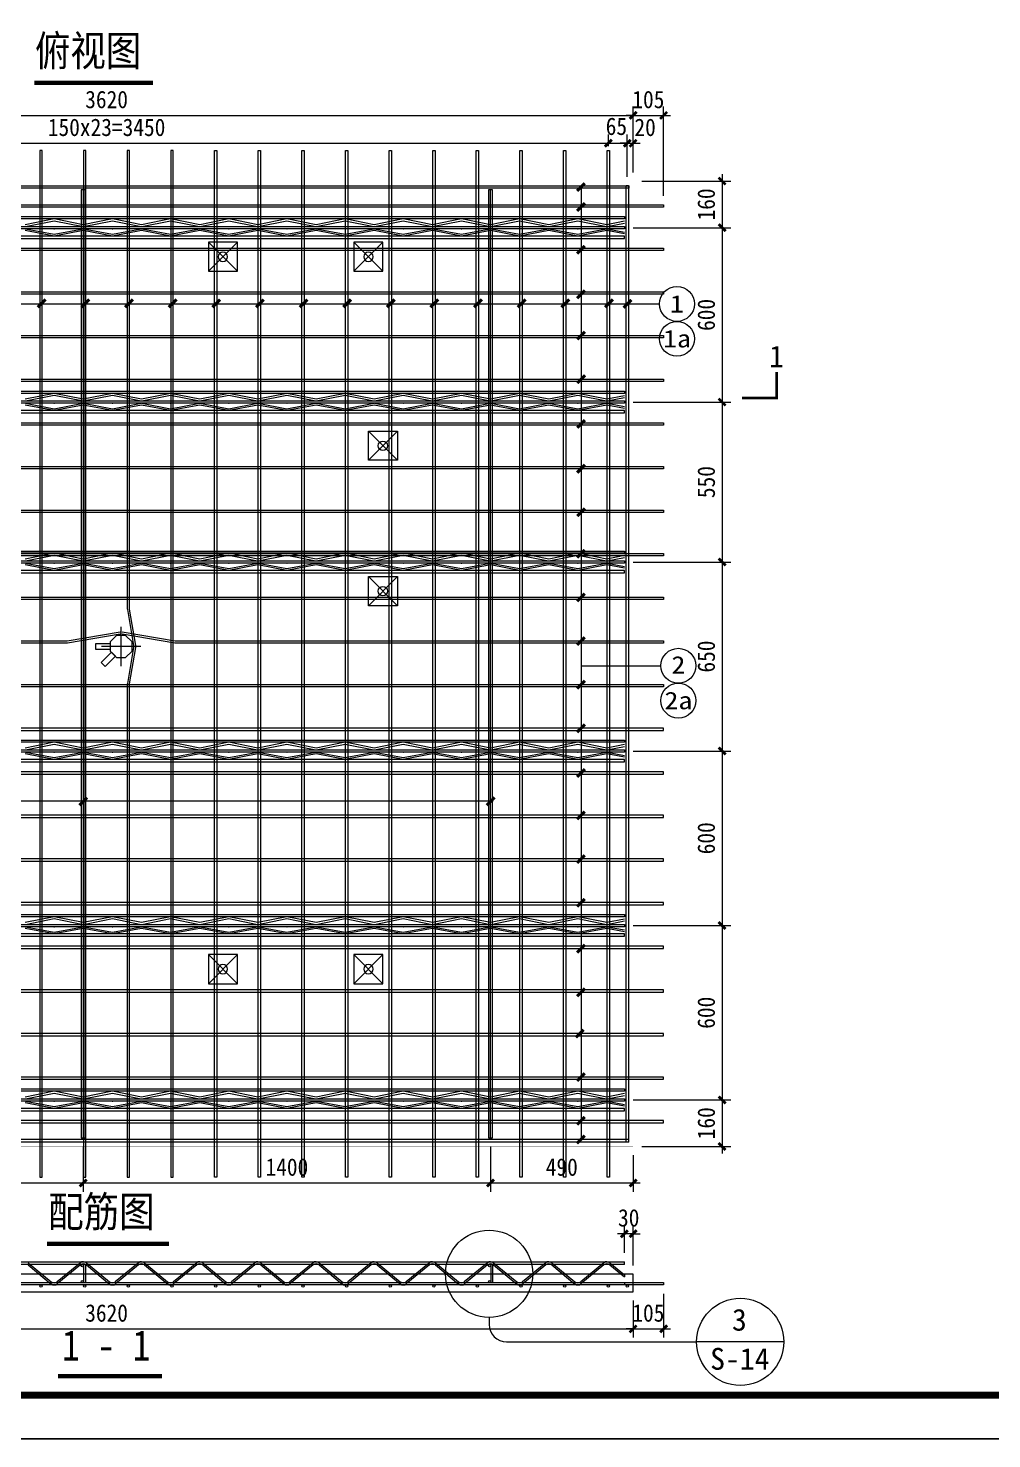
# Model space of a CAD drawing. Header units: millimetres. Extents: x 1735 to 53087, y 855 to 10491.
# Drawn here: x 4554 to 7866, y 855 to 5706 of the extents above; entities that cross this region are included whole.
import ezdxf
from ezdxf.enums import TextEntityAlignment as Align

# ---------------------------------------------------------------- set-up
doc = ezdxf.new("R2010")
doc.units = ezdxf.units.MM
doc.linetypes.add('ACAD_ISO10W100', pattern=[18, 12, -3, 0, -3])
for name, color, linetype in [('EQUIP-照明', 3, 'Continuous'), ('S-DETL-TEXT', 7, 'Continuous'), ('YZ-下划线', 1, 'ACAD_ISO10W100'), ('YZ-标题文字', 2, 'Continuous'), ('YZ-索引图号', 3, 'Continuous'), ('图框2', 1, 'Continuous'), ('图框线', 7, 'Continuous'), ('桁架', 4, 'Continuous'), ('钢筋', 7, 'Continuous')]:
    doc.layers.add(name, color=color, linetype=linetype)
for name, color, linetype, lineweight in [('PUB_DIM', 3, 'Continuous', 15), ('YG-标注', 151, 'Continuous', 15), ('YZ-符号', 96, 'Continuous', 9), ('墙板支撑', 7, 'Continuous', 15), ('文字标注', 7, 'Continuous', 15), ('轮廓线', 2, 'Continuous', 13)]:
    doc.layers.add(name, color=color, linetype=linetype, lineweight=lineweight)
doc.styles.add('YG-样式 2', font='simhei.ttf')
doc.styles.add('YZ-样式 1', font='simhei.ttf', dxfattribs={"width": 0.85})
doc.styles.add('YZ-样式 2', font='simhei.ttf', dxfattribs={"width": 0.9})
doc.dimstyles.new('YZ-30', dxfattribs={"dimscale": 30, "dimtxt": 2, "dimasz": 0.8, "dimexe": 1, "dimexo": 1, "dimgap": 0.8, "dimtad": 1, "dimdec": 0, "dimzin": 1, "dimdsep": 46, "dimtxsty": 'YZ-样式 2', "dimblk": 'ARCHTICK', "dimcen": 250, "dimdle": 0.8, "dimclrd": 151, "dimclre": 151, "dimclrt": 7, "dimazin": 0, "dimtfac": 1, "dimtdec": 0, "dimtix": 1, "dimtmove": 2, "dimatfit": 2, "dimldrblk": 'ARCHTICK', "dimfxl": 1, "dimlwd": 9, "dimlwe": 9, "dimarcsym": 0})

# ---------------------------------------------------------------- blocks, each defined once
blk = doc.blocks.new('_ArchTick')
at = {"color": 0, "linetype": 'ByBlock', "const_width": 0.4}
blk.add_lwpolyline([(-0.5, -0.5), (0.5, 0.5)], dxfattribs=at)
blk = doc.blocks.new('*D104')
at = {"layer": 'Defpoints', "color": 0, "ltscale": 30, "transparency": 16777216}
for p in [(6603.1, 5019.8), (6603.1, 4419.8), (6939.2, 4419.8)]:
    blk.add_point(p, dxfattribs=at)
at = {"layer": 'YG-标注', "color": 151, "lineweight": 9, "ltscale": 30, "transparency": 16777216}
for p, q in [((6633.1, 5019.8), (6969.2, 5019.8)), ((6939.2, 5043.8), (6939.2, 4395.8)), ((6633.1, 4419.8), (6969.2, 4419.8))]:
    blk.add_line(p, q, dxfattribs=at)
at = {"layer": 'YG-标注', "color": 151, "lineweight": 9, "ltscale": 30, "transparency": 16777216, "xscale": 24, "yscale": 24, "zscale": 24}
for p, rotation in [((6939.2, 5019.8), 90), ((6939.2, 4419.8), 270)]:
    blk.add_blockref('_ArchTick', p, dxfattribs=dict(at, rotation=rotation))
at = {"layer": 'YG-标注', "color": 7, "lineweight": 9, "ltscale": 30, "transparency": 16777216, "insert": (6884.8, 4719.8), "char_height": 60, "attachment_point": 5, "rotation": 90, "style": 'YZ-样式 2'}
blk.add_mtext('600', dxfattribs=at)
blk = doc.blocks.new('*D105')
at = {"layer": 'Defpoints', "color": 0, "ltscale": 30, "transparency": 16777216}
for p in [(6633.1, 5179.8), (6603.1, 5019.8), (6939.2, 5019.8)]:
    blk.add_point(p, dxfattribs=at)
at = {"layer": 'YG-标注', "color": 151, "lineweight": 9, "ltscale": 30, "transparency": 16777216}
for p, q in [((6939.2, 5203.8), (6939.2, 4995.8)), ((6663.1, 5179.8), (6969.2, 5179.8)), ((6633.1, 5019.8), (6969.2, 5019.8))]:
    blk.add_line(p, q, dxfattribs=at)
at = {"layer": 'YG-标注', "color": 151, "lineweight": 9, "ltscale": 30, "transparency": 16777216, "xscale": 24, "yscale": 24, "zscale": 24}
for p, rotation in [((6939.2, 5179.8), 90), ((6939.2, 5019.8), 270)]:
    blk.add_blockref('_ArchTick', p, dxfattribs=dict(at, rotation=rotation))
at = {"layer": 'YG-标注', "color": 7, "lineweight": 9, "ltscale": 30, "transparency": 16777216, "insert": (6884.8, 5099.8), "char_height": 60, "attachment_point": 5, "rotation": 90, "style": 'YZ-样式 2'}
blk.add_mtext('160', dxfattribs=at)
blk = doc.blocks.new('*D106')
at = {"layer": 'Defpoints', "color": 0, "ltscale": 30, "transparency": 16777216}
for p in [(6603.1, 4419.8), (6603.1, 3869.8), (6939.2, 3869.8)]:
    blk.add_point(p, dxfattribs=at)
at = {"layer": 'YG-标注', "color": 151, "lineweight": 9, "ltscale": 30, "transparency": 16777216}
for p, q in [((6633.1, 4419.8), (6969.2, 4419.8)), ((6939.2, 4443.8), (6939.2, 3845.8)), ((6633.1, 3869.8), (6969.2, 3869.8))]:
    blk.add_line(p, q, dxfattribs=at)
at = {"layer": 'YG-标注', "color": 151, "lineweight": 9, "ltscale": 30, "transparency": 16777216, "xscale": 24, "yscale": 24, "zscale": 24}
for p, rotation in [((6939.2, 4419.8), 90), ((6939.2, 3869.8), 270)]:
    blk.add_blockref('_ArchTick', p, dxfattribs=dict(at, rotation=rotation))
at = {"layer": 'YG-标注', "color": 7, "ltscale": 30, "transparency": 16777216, "insert": (6884.8, 4144.8), "char_height": 60, "attachment_point": 5, "rotation": 90, "style": 'YZ-样式 2'}
blk.add_mtext('550', dxfattribs=at)
blk = doc.blocks.new('*D107')
at = {"layer": 'Defpoints', "color": 0, "ltscale": 30, "transparency": 16777216}
for p in [(6603.1, 3869.8), (6603.1, 3219.8), (6939.2, 3219.8)]:
    blk.add_point(p, dxfattribs=at)
at = {"layer": 'YG-标注', "color": 151, "lineweight": 9, "ltscale": 30, "transparency": 16777216}
for p, q in [((6939.2, 3893.8), (6939.2, 3195.8)), ((6633.1, 3869.8), (6969.2, 3869.8)), ((6633.1, 3219.8), (6969.2, 3219.8))]:
    blk.add_line(p, q, dxfattribs=at)
at = {"layer": 'YG-标注', "color": 151, "lineweight": 9, "ltscale": 30, "transparency": 16777216, "xscale": 24, "yscale": 24, "zscale": 24}
for p, rotation in [((6939.2, 3869.8), 90), ((6939.2, 3219.8), 270)]:
    blk.add_blockref('_ArchTick', p, dxfattribs=dict(at, rotation=rotation))
at = {"layer": 'YG-标注', "color": 7, "ltscale": 30, "transparency": 16777216, "insert": (6884.8, 3544.8), "char_height": 60, "attachment_point": 5, "rotation": 90, "style": 'YZ-样式 2'}
blk.add_mtext('650', dxfattribs=at)
blk = doc.blocks.new('*D108')
at = {"layer": 'Defpoints', "color": 0, "ltscale": 30, "transparency": 16777216}
for p in [(6603.1, 3219.8), (6603.1, 2619.8), (6939.2, 2619.8)]:
    blk.add_point(p, dxfattribs=at)
at = {"layer": 'YG-标注', "color": 151, "lineweight": 9, "ltscale": 30, "transparency": 16777216}
for p, q in [((6633.1, 3219.8), (6969.2, 3219.8)), ((6939.2, 3243.8), (6939.2, 2595.8)), ((6633.1, 2619.8), (6969.2, 2619.8))]:
    blk.add_line(p, q, dxfattribs=at)
at = {"layer": 'YG-标注', "color": 151, "lineweight": 9, "ltscale": 30, "transparency": 16777216, "xscale": 24, "yscale": 24, "zscale": 24}
for p, rotation in [((6939.2, 3219.8), 90), ((6939.2, 2619.8), 270)]:
    blk.add_blockref('_ArchTick', p, dxfattribs=dict(at, rotation=rotation))
at = {"layer": 'YG-标注', "color": 7, "ltscale": 30, "transparency": 16777216, "insert": (6884.8, 2919.8), "char_height": 60, "attachment_point": 5, "rotation": 90, "style": 'YZ-样式 2'}
blk.add_mtext('600', dxfattribs=at)
blk = doc.blocks.new('*D109')
at = {"layer": 'Defpoints', "color": 0, "ltscale": 30, "transparency": 16777216}
for p in [(6603.1, 2619.8), (6603.1, 2019.8), (6939.2, 2019.8)]:
    blk.add_point(p, dxfattribs=at)
at = {"layer": 'YG-标注', "color": 151, "lineweight": 9, "ltscale": 30, "transparency": 16777216}
for p, q in [((6633.1, 2619.8), (6969.2, 2619.8)), ((6939.2, 2643.8), (6939.2, 1995.8)), ((6633.1, 2019.8), (6969.2, 2019.8))]:
    blk.add_line(p, q, dxfattribs=at)
at = {"layer": 'YG-标注', "color": 151, "lineweight": 9, "ltscale": 30, "transparency": 16777216, "xscale": 24, "yscale": 24, "zscale": 24}
for p, rotation in [((6939.2, 2619.8), 90), ((6939.2, 2019.8), 270)]:
    blk.add_blockref('_ArchTick', p, dxfattribs=dict(at, rotation=rotation))
at = {"layer": 'YG-标注', "color": 7, "ltscale": 30, "transparency": 16777216, "insert": (6884.8, 2319.8), "char_height": 60, "attachment_point": 5, "rotation": 90, "style": 'YZ-样式 2'}
blk.add_mtext('600', dxfattribs=at)
blk = doc.blocks.new('*D110')
at = {"layer": 'Defpoints', "color": 0, "ltscale": 30, "transparency": 16777216}
for p in [(6603.1, 2019.8), (6633.1, 1859.8), (6939.2, 1859.8)]:
    blk.add_point(p, dxfattribs=at)
at = {"layer": 'YG-标注', "color": 151, "lineweight": 9, "ltscale": 30, "transparency": 16777216}
for p, q in [((6939.2, 2043.8), (6939.2, 1835.8)), ((6633.1, 2019.8), (6969.2, 2019.8)), ((6663.1, 1859.8), (6969.2, 1859.8))]:
    blk.add_line(p, q, dxfattribs=at)
at = {"layer": 'YG-标注', "color": 151, "lineweight": 9, "ltscale": 30, "transparency": 16777216, "xscale": 24, "yscale": 24, "zscale": 24}
for p, rotation in [((6939.2, 2019.8), 90), ((6939.2, 1859.8), 270)]:
    blk.add_blockref('_ArchTick', p, dxfattribs=dict(at, rotation=rotation))
at = {"layer": 'YG-标注', "color": 7, "ltscale": 30, "transparency": 16777216, "insert": (6884.8, 1939.8), "char_height": 60, "attachment_point": 5, "rotation": 90, "style": 'YZ-样式 2'}
blk.add_mtext('160', dxfattribs=at)
blk = doc.blocks.new('A$C7C4453D7')
at = {"color": 3, "lineweight": 15, "xscale": -80, "yscale": 80, "zscale": 80, "rotation": 180}
blk.add_blockref('_ArchTick', (0, 0), dxfattribs=at)
blk = doc.blocks.new('*D114')
at = {"layer": 'Defpoints', "color": 0, "ltscale": 30, "transparency": 16777216}
for p in [(6633.1, 5406), (3013.1, 5179.8), (6633.1, 5179.8)]:
    blk.add_point(p, dxfattribs=at)
at = {"layer": 'YG-标注', "color": 151, "lineweight": 9, "ltscale": 30, "transparency": 16777216}
for p, q in [((3013.1, 5209.8), (3013.1, 5436)), ((6633.1, 5209.8), (6633.1, 5436)), ((2989.1, 5406), (6657.1, 5406))]:
    blk.add_line(p, q, dxfattribs=at)
at = {"layer": 'YG-标注', "color": 151, "lineweight": 9, "ltscale": 30, "transparency": 16777216, "xscale": 24, "yscale": 24, "zscale": 24, "rotation": 180}
blk.add_blockref('_ArchTick', (3013.1, 5406), dxfattribs=at)
at = {"layer": 'YG-标注', "color": 151, "lineweight": 9, "ltscale": 30, "transparency": 16777216, "xscale": 24, "yscale": 24, "zscale": 24}
blk.add_blockref('_ArchTick', (6633.1, 5406), dxfattribs=at)
at = {"layer": 'YG-标注', "color": 7, "lineweight": 9, "ltscale": 30, "transparency": 16777216, "insert": (4823.1, 5460.3), "char_height": 60, "attachment_point": 5, "style": 'YZ-样式 2'}
blk.add_mtext('3620', dxfattribs=at)
blk = doc.blocks.new('*D115')
at = {"layer": 'Defpoints', "color": 0, "ltscale": 30, "transparency": 16777216}
for p in [(6738.1, 5406), (6633.1, 5179.8), (6738.1, 5098.8)]:
    blk.add_point(p, dxfattribs=at)
at = {"layer": 'YG-标注', "color": 151, "lineweight": 9, "ltscale": 30, "transparency": 16777216}
for p, q in [((6633.1, 5209.8), (6633.1, 5436)), ((6738.1, 5128.8), (6738.1, 5436)), ((6633.1, 5406), (6609.1, 5406)), ((6633.1, 5406), (6738.1, 5406)), ((6738.1, 5406), (6762.1, 5406))]:
    blk.add_line(p, q, dxfattribs=at)
at = {"layer": 'YG-标注', "color": 151, "lineweight": 9, "ltscale": 30, "transparency": 16777216, "xscale": 24, "yscale": 24, "zscale": 24}
blk.add_blockref('_ArchTick', (6633.1, 5406), dxfattribs=at)
at = {"layer": 'YG-标注', "color": 151, "lineweight": 9, "ltscale": 30, "transparency": 16777216, "xscale": 24, "yscale": 24, "zscale": 24, "rotation": 180}
blk.add_blockref('_ArchTick', (6738.1, 5406), dxfattribs=at)
at = {"layer": 'YG-标注', "color": 7, "ltscale": 30, "transparency": 16777216, "insert": (6685.6, 5460.3), "char_height": 60, "attachment_point": 5, "style": 'YZ-样式 2'}
blk.add_mtext('105', dxfattribs=at)
blk = doc.blocks.new('*D116')
at = {"layer": 'Defpoints', "color": 0, "ltscale": 30, "transparency": 16777216}
for p in [(6613.1, 5310.1), (6548.1, 5269.8), (6613.1, 5164.8)]:
    blk.add_point(p, dxfattribs=at)
at = {"layer": 'YG-标注', "color": 151, "lineweight": 9, "ltscale": 30, "transparency": 16777216}
for p, q in [((6548.1, 5299.8), (6548.1, 5340.1)), ((6613.1, 5194.8), (6613.1, 5340.1)), ((6524.1, 5310.1), (6637.1, 5310.1))]:
    blk.add_line(p, q, dxfattribs=at)
at = {"layer": 'YG-标注', "color": 151, "lineweight": 9, "ltscale": 30, "transparency": 16777216, "xscale": 24, "yscale": 24, "zscale": 24, "rotation": 180}
blk.add_blockref('_ArchTick', (6548.1, 5310.1), dxfattribs=at)
at = {"layer": 'YG-标注', "color": 151, "lineweight": 9, "ltscale": 30, "transparency": 16777216, "xscale": 24, "yscale": 24, "zscale": 24}
blk.add_blockref('_ArchTick', (6613.1, 5310.1), dxfattribs=at)
at = {"layer": 'YG-标注', "color": 7, "ltscale": 30, "transparency": 16777216, "insert": (6575.7, 5368.1), "char_height": 60, "attachment_point": 5, "style": 'YZ-样式 2'}
blk.add_mtext('65', dxfattribs=at)
blk = doc.blocks.new('*D117')
at = {"layer": 'Defpoints', "color": 0, "ltscale": 30, "transparency": 16777216}
for p in [(6548.1, 5310.1), (3098.1, 5269.8), (6548.1, 5269.8)]:
    blk.add_point(p, dxfattribs=at)
at = {"layer": 'YG-标注', "color": 151, "lineweight": 9, "ltscale": 30, "transparency": 16777216}
for p, q in [((3098.1, 5299.8), (3098.1, 5340.1)), ((6548.1, 5299.8), (6548.1, 5340.1)), ((3074.1, 5310.1), (6572.1, 5310.1))]:
    blk.add_line(p, q, dxfattribs=at)
at = {"layer": 'YG-标注', "color": 151, "lineweight": 9, "ltscale": 30, "transparency": 16777216, "xscale": 24, "yscale": 24, "zscale": 24, "rotation": 180}
blk.add_blockref('_ArchTick', (3098.1, 5310.1), dxfattribs=at)
at = {"layer": 'YG-标注', "color": 151, "lineweight": 9, "ltscale": 30, "transparency": 16777216, "xscale": 24, "yscale": 24, "zscale": 24}
blk.add_blockref('_ArchTick', (6548.1, 5310.1), dxfattribs=at)
at = {"layer": 'YG-标注', "color": 7, "ltscale": 30, "transparency": 16777216, "insert": (4823.1, 5364.5), "char_height": 60, "attachment_point": 5, "style": 'YZ-样式 2'}
blk.add_mtext('150x23=3450', dxfattribs=at)
blk = doc.blocks.new('*D118')
at = {"layer": 'Defpoints', "color": 0, "ltscale": 30, "transparency": 16777216}
for p in [(6633.1, 5310.1), (6613.1, 5164.8), (6633.1, 5179.8)]:
    blk.add_point(p, dxfattribs=at)
at = {"layer": 'YG-标注', "color": 151, "lineweight": 9, "ltscale": 30, "transparency": 16777216}
for p, q in [((6613.1, 5194.8), (6613.1, 5340.1)), ((6633.1, 5209.8), (6633.1, 5340.1)), ((6613.1, 5310.1), (6589.1, 5310.1)), ((6613.1, 5310.1), (6633.1, 5310.1)), ((6633.1, 5310.1), (6657.1, 5310.1))]:
    blk.add_line(p, q, dxfattribs=at)
at = {"layer": 'YG-标注', "color": 151, "lineweight": 9, "ltscale": 30, "transparency": 16777216, "xscale": 24, "yscale": 24, "zscale": 24}
blk.add_blockref('_ArchTick', (6613.1, 5310.1), dxfattribs=at)
at = {"layer": 'YG-标注', "color": 151, "lineweight": 9, "ltscale": 30, "transparency": 16777216, "xscale": 24, "yscale": 24, "zscale": 24, "rotation": 180}
blk.add_blockref('_ArchTick', (6633.1, 5310.1), dxfattribs=at)
at = {"layer": 'YG-标注', "color": 7, "ltscale": 30, "transparency": 16777216, "insert": (6674.4, 5364.5), "char_height": 60, "attachment_point": 5, "style": 'YZ-样式 2'}
blk.add_mtext('20', dxfattribs=at)
blk = doc.blocks.new('*D120')
at = {"layer": 'Defpoints', "color": 0, "ltscale": 30, "transparency": 16777216}
for p in [(3013.1, 1360.5), (6633.1, 1360.5), (6633.1, 1232.5)]:
    blk.add_point(p, dxfattribs=at)
at = {"layer": 'YG-标注', "color": 151, "lineweight": 9, "ltscale": 30, "transparency": 16777216}
for p, q in [((3013.1, 1330.5), (3013.1, 1202.5)), ((6633.1, 1330.5), (6633.1, 1202.5)), ((2989.1, 1232.5), (6657.1, 1232.5))]:
    blk.add_line(p, q, dxfattribs=at)
at = {"layer": 'YG-标注', "color": 151, "lineweight": 9, "ltscale": 30, "transparency": 16777216, "xscale": 24, "yscale": 24, "zscale": 24, "rotation": 180}
blk.add_blockref('_ArchTick', (3013.1, 1232.5), dxfattribs=at)
at = {"layer": 'YG-标注', "color": 151, "lineweight": 9, "ltscale": 30, "transparency": 16777216, "xscale": 24, "yscale": 24, "zscale": 24}
blk.add_blockref('_ArchTick', (6633.1, 1232.5), dxfattribs=at)
at = {"layer": 'YG-标注', "color": 7, "lineweight": 9, "ltscale": 30, "transparency": 16777216, "insert": (4823.1, 1286.8), "char_height": 60, "attachment_point": 5, "style": 'YZ-样式 2'}
blk.add_mtext('3620', dxfattribs=at)
blk = doc.blocks.new('*D121')
at = {"layer": 'Defpoints', "color": 0, "ltscale": 30, "transparency": 16777216}
for p in [(6633.1, 1360.5), (6738.1, 1383.5), (6738.1, 1232.5)]:
    blk.add_point(p, dxfattribs=at)
at = {"layer": 'YG-标注', "color": 151, "lineweight": 9, "ltscale": 30, "transparency": 16777216}
for p, q in [((6633.1, 1330.5), (6633.1, 1202.5)), ((6738.1, 1353.5), (6738.1, 1202.5)), ((6633.1, 1232.5), (6609.1, 1232.5)), ((6633.1, 1232.5), (6738.1, 1232.5)), ((6738.1, 1232.5), (6762.1, 1232.5))]:
    blk.add_line(p, q, dxfattribs=at)
at = {"layer": 'YG-标注', "color": 151, "lineweight": 9, "ltscale": 30, "transparency": 16777216, "xscale": 24, "yscale": 24, "zscale": 24}
blk.add_blockref('_ArchTick', (6633.1, 1232.5), dxfattribs=at)
at = {"layer": 'YG-标注', "color": 151, "lineweight": 9, "ltscale": 30, "transparency": 16777216, "xscale": 24, "yscale": 24, "zscale": 24, "rotation": 180}
blk.add_blockref('_ArchTick', (6738.1, 1232.5), dxfattribs=at)
at = {"layer": 'YG-标注', "color": 7, "lineweight": 9, "ltscale": 30, "transparency": 16777216, "insert": (6685.6, 1286.8), "char_height": 60, "attachment_point": 5, "style": 'YZ-样式 2'}
blk.add_mtext('105', dxfattribs=at)
blk = doc.blocks.new('*D122')
at = {"layer": 'Defpoints', "color": 0, "ltscale": 30, "transparency": 16777216}
for p in [(6603.1, 1559.8), (6603.1, 1463.6), (6633.1, 1420.5)]:
    blk.add_point(p, dxfattribs=at)
at = {"layer": 'YG-标注', "color": 151, "lineweight": 9, "ltscale": 30, "transparency": 16777216}
for p, q in [((6603.1, 1559.8), (6579.1, 1559.8)), ((6603.1, 1493.6), (6603.1, 1589.8)), ((6633.1, 1559.8), (6603.1, 1559.8)), ((6633.1, 1450.5), (6633.1, 1589.8)), ((6633.1, 1559.8), (6657.1, 1559.8))]:
    blk.add_line(p, q, dxfattribs=at)
at = {"layer": 'YG-标注', "color": 151, "lineweight": 9, "ltscale": 30, "transparency": 16777216, "xscale": 24, "yscale": 24, "zscale": 24}
blk.add_blockref('_ArchTick', (6603.1, 1559.8), dxfattribs=at)
at = {"layer": 'YG-标注', "color": 151, "lineweight": 9, "ltscale": 30, "transparency": 16777216, "xscale": 24, "yscale": 24, "zscale": 24, "rotation": 180}
blk.add_blockref('_ArchTick', (6633.1, 1559.8), dxfattribs=at)
at = {"layer": 'YG-标注', "color": 7, "lineweight": 9, "ltscale": 30, "transparency": 16777216, "insert": (6618.1, 1614.1), "char_height": 60, "attachment_point": 5, "style": 'YZ-样式 2'}
blk.add_mtext('30', dxfattribs=at)
blk = doc.blocks.new('A$C57DD017C')
at = {"layer": '桁架', "color": 4, "lineweight": 9}
for p, q in [((-3560, 38), (0, 38)), ((0, 30), (-3560, 30)), ((-3560, 4), (0, 4)), ((-1960, 30), (-2060, 10)), ((-2059.3, 4), (-1960, 23.7)), ((-1960.9, 4), (-1959.3, 4)), ((-1860, 10), (-1960, 30)), ((-1960, 23.7), (-1860.9, 4)), ((-1760, 30), (-1860, 10)), ((-1859.1, 4), (-1760, 23.7)), ((-1760.9, 4), (-1759.1, 4)), ((-1660, 10), (-1760, 30)), ((-1760, 23.7), (-1660.9, 4)), ((-1560, 30), (-1660, 10)), ((-1659.1, 4), (-1560, 23.7)), ((-1560.9, 4), (-1559.1, 4)), ((-1460, 10), (-1560, 30)), ((-1560, 23.7), (-1460.9, 4)), ((-1360, 30), (-1460, 10)), ((-1459.1, 4), (-1360, 23.7)), ((-1360.9, 4), (-1359.1, 4)), ((-1260, 10), (-1360, 30)), ((-1360, 23.7), (-1260.9, 4)), ((-1160, 30), (-1260, 10)), ((-1259.1, 4), (-1160, 23.7)), ((-1160.9, 4), (-1159.1, 4)), ((-1160.9, 4), (-1159.3, 4)), ((-1060, 10), (-1160, 30)), ((-1160, 23.7), (-1060.9, 4)), ((-960, 30), (-1060, 10)), ((-1059.1, 4), (-960, 23.7)), ((-960.9, 4), (-959.1, 4)), ((-960.9, 4), (-959.1, 4)), ((-960.9, 4), (-959.3, 4)), ((-860, 10), (-960, 30)), ((-960, 23.7), (-860.9, 4)), ((-760, 30), (-860, 10)), ((-859.1, 4), (-760, 23.7)), ((-760.9, 4), (-759.1, 4)), ((-660, 10), (-760, 30)), ((-760, 23.7), (-660.9, 4)), ((-560, 30), (-660, 10)), ((-659.1, 4), (-560, 23.7)), ((-560.9, 4), (-559.1, 4)), ((-460, 10), (-560, 30)), ((-560, 23.7), (-460.9, 4)), ((-360, 30), (-460, 10)), ((-459.1, 4), (-360, 23.7)), ((-360.9, 4), (-359.1, 4)), ((-260, 10), (-360, 30)), ((-360, 23.7), (-260.9, 4)), ((-160, 30), (-260, 10)), ((-259.1, 4), (-160, 23.7)), ((-160.9, 4), (-159.1, 4)), ((-160.9, 4), (-159.1, 4)), ((-60, 10), (-160, 30)), ((-160, 23.7), (-60.9, 4)), ((0, 22), (-60, 10)), ((-59.1, 4), (0, 15.7)), ((0, 38), (0, 30)), ((0, 4), (0, -4)), ((0, -4), (-3560, -4)), ((0, -29), (-3560, -29)), ((-3560, -37), (0, -37)), ((-1960, -29), (-2060, -10)), ((-2059.3, -4), (-1960, -22.7)), ((-1960.9, -4), (-1959.3, -4)), ((-1960, -22.7), (-1860.9, -4)), ((-1860, -10), (-1960, -29)), ((-1760, -29), (-1860, -10)), ((-1859.1, -4), (-1760, -22.7)), ((-1760.9, -4), (-1759.1, -4)), ((-1760, -22.7), (-1660.9, -4)), ((-1660, -10), (-1760, -29)), ((-1560, -29), (-1660, -10)), ((-1659.1, -4), (-1560, -22.7)), ((-1560.9, -4), (-1559.1, -4)), ((-1560, -22.7), (-1460.9, -4)), ((-1460, -10), (-1560, -29)), ((-1360, -29), (-1460, -10)), ((-1459.1, -4), (-1360, -22.7)), ((-1360.9, -4), (-1359.1, -4)), ((-1360, -22.7), (-1260.9, -4)), ((-1260, -10), (-1360, -29)), ((-1160, -29), (-1260, -10)), ((-1259.1, -4), (-1160, -22.7)), ((-1160.9, -4), (-1159.1, -4)), ((-1160.9, -4), (-1159.3, -4)), ((-1160, -22.7), (-1060.9, -4)), ((-1060, -10), (-1160, -29)), ((-960, -29), (-1060, -10)), ((-1059.1, -4), (-960, -22.7)), ((-960.9, -4), (-959.1, -4)), ((-960.9, -4), (-959.1, -4)), ((-960.9, -4), (-959.3, -4)), ((-960, -22.7), (-860.9, -4)), ((-860, -10), (-960, -29)), ((-760, -29), (-860, -10)), ((-859.1, -4), (-760, -22.7)), ((-760.9, -4), (-759.1, -4)), ((-760, -22.7), (-660.9, -4)), ((-660, -10), (-760, -29)), ((-560, -29), (-660, -10)), ((-659.1, -4), (-560, -22.7)), ((-560.9, -4), (-559.1, -4)), ((-560, -22.7), (-460.9, -4)), ((-460, -10), (-560, -29)), ((-360, -29), (-460, -10)), ((-459.1, -4), (-360, -22.7)), ((-360.9, -4), (-359.1, -4)), ((-360, -22.7), (-260.9, -4)), ((-260, -10), (-360, -29)), ((-160, -29), (-260, -10)), ((-259.1, -4), (-160, -22.7)), ((-160.9, -4), (-159.1, -4)), ((-160.9, -4), (-159.1, -4)), ((-160, -22.7), (-60.9, -4)), ((-60, -10), (-160, -29)), ((0, -21.4), (-60, -10)), ((-59.1, -4), (0, -15.1)), ((0, -37), (0, -29))]:
    blk.add_line(p, q, dxfattribs=at)
blk = doc.blocks.new('*D154')
at = {"layer": 'Defpoints', "color": 0, "ltscale": 30, "transparency": 16777216}
for p in [(3342.8, 1889.8), (4743, 1889.4), (4743, 1734.3)]:
    blk.add_point(p, dxfattribs=at)
at = {"layer": 'YG-标注', "color": 151, "lineweight": 9, "ltscale": 30, "transparency": 16777216}
for p, q in [((3342.8, 1859.8), (3342.8, 1704.3)), ((4743, 1859.4), (4743, 1704.3)), ((3318.8, 1734.3), (4767, 1734.3))]:
    blk.add_line(p, q, dxfattribs=at)
at = {"layer": 'YG-标注', "color": 151, "lineweight": 9, "ltscale": 30, "transparency": 16777216, "xscale": 24, "yscale": 24, "zscale": 24, "rotation": 180}
blk.add_blockref('_ArchTick', (3342.8, 1734.3), dxfattribs=at)
at = {"layer": 'YG-标注', "color": 151, "lineweight": 9, "ltscale": 30, "transparency": 16777216, "xscale": 24, "yscale": 24, "zscale": 24}
blk.add_blockref('_ArchTick', (4743, 1734.3), dxfattribs=at)
at = {"layer": 'YG-标注', "color": 7, "ltscale": 30, "transparency": 16777216, "insert": (4042.9, 1788.6), "char_height": 60, "attachment_point": 5, "style": 'YZ-样式 2'}
blk.add_mtext('1400', dxfattribs=at)
blk = doc.blocks.new('*D155')
at = {"layer": 'Defpoints', "color": 0, "ltscale": 30, "transparency": 16777216}
for p in [(4743, 1889.4), (6142.8, 1889.8), (6142.8, 1734.3)]:
    blk.add_point(p, dxfattribs=at)
at = {"layer": 'YG-标注', "color": 151, "lineweight": 9, "ltscale": 30, "transparency": 16777216}
for p, q in [((4743, 1859.4), (4743, 1704.3)), ((6142.8, 1859.8), (6142.8, 1704.3)), ((4719, 1734.3), (6166.8, 1734.3))]:
    blk.add_line(p, q, dxfattribs=at)
at = {"layer": 'YG-标注', "color": 151, "lineweight": 9, "ltscale": 30, "transparency": 16777216, "xscale": 24, "yscale": 24, "zscale": 24, "rotation": 180}
blk.add_blockref('_ArchTick', (4743, 1734.3), dxfattribs=at)
at = {"layer": 'YG-标注', "color": 151, "lineweight": 9, "ltscale": 30, "transparency": 16777216, "xscale": 24, "yscale": 24, "zscale": 24}
blk.add_blockref('_ArchTick', (6142.8, 1734.3), dxfattribs=at)
at = {"layer": 'YG-标注', "color": 7, "ltscale": 30, "transparency": 16777216, "insert": (5442.9, 1788.6), "char_height": 60, "attachment_point": 5, "style": 'YZ-样式 2'}
blk.add_mtext('1400', dxfattribs=at)
blk = doc.blocks.new('*D156')
at = {"layer": 'Defpoints', "color": 0, "ltscale": 30, "transparency": 16777216}
for p in [(6142.8, 1889.8), (6633.1, 1859.8), (6633.1, 1734.3)]:
    blk.add_point(p, dxfattribs=at)
at = {"layer": 'YG-标注', "color": 151, "lineweight": 9, "ltscale": 30, "transparency": 16777216}
for p, q in [((6142.8, 1859.8), (6142.8, 1704.3)), ((6633.1, 1829.8), (6633.1, 1704.3)), ((6118.8, 1734.3), (6657.1, 1734.3))]:
    blk.add_line(p, q, dxfattribs=at)
at = {"layer": 'YG-标注', "color": 151, "lineweight": 9, "ltscale": 30, "transparency": 16777216, "xscale": 24, "yscale": 24, "zscale": 24, "rotation": 180}
blk.add_blockref('_ArchTick', (6142.8, 1734.3), dxfattribs=at)
at = {"layer": 'YG-标注', "color": 151, "lineweight": 9, "ltscale": 30, "transparency": 16777216, "xscale": 24, "yscale": 24, "zscale": 24}
blk.add_blockref('_ArchTick', (6633.1, 1734.3), dxfattribs=at)
at = {"layer": 'YG-标注', "color": 7, "ltscale": 30, "transparency": 16777216, "insert": (6388, 1788.6), "char_height": 60, "attachment_point": 5, "style": 'YZ-样式 2'}
blk.add_mtext('490', dxfattribs=at)
blk = doc.blocks.new('A$C184909A8')
at = {"layer": '桁架', "color": 4, "lineweight": 9}
for p, q in [((-6.5, 0), (-6.5, -62.1)), ((0, 0), (0, -62.1))]:
    blk.add_line(p, q, dxfattribs=at)
for centre in [(-10.5, -4), (-10.5, -58.1)]:
    blk.add_circle(centre, 4, dxfattribs=at)
blk = doc.blocks.new('A$C58884BC7')
at = {"layer": '钢筋', "color": 4, "lineweight": 13}
for points in [[(-7.2, 0), (7.3, 0), (7.3, 3200), (7.3, 3260), (-7.2, 3260)], [(-7.2, 3260), (-7.2, 3260), (-7.2, 0)], [(-0.8, 3260), (-0.8, 3200), (-0.8, 0)]]:
    blk.add_lwpolyline(points, dxfattribs=at)
blk = doc.blocks.new('A$C6C6A476D')
at = {"layer": '墙板支撑', "color": 6, "ltscale": 30}
for p, q in [((50, 50), (-50, -50)), ((-50, 50), (50, -50))]:
    blk.add_line(p, q, dxfattribs=at)
blk.add_lwpolyline([(-50, 50), (50, 50), (50, -50), (-50, -50)], close=True, dxfattribs=at)
blk.add_circle((0, 0), 16, dxfattribs=at)
blk = doc.blocks.new('A$C35D967A2')
at = {"layer": '墙板支撑', "color": 0, "ltscale": 30}
for p in [(50, 50), (550, 50)]:
    blk.add_blockref('A$C6C6A476D', p, dxfattribs=at)

msp = doc.modelspace()

# ---------------------------------------------------------------- linework, layer by layer
at = {"layer": 'EQUIP-照明', "color": 2, "lineweight": 15}
for p, q in [((4873.1, 3511.9), (4873.1, 3646.9)), ((4940.6, 3579.4), (4805.6, 3579.4))]:
    msp.add_line(p, q, dxfattribs=at)
for points in [[(4910.6, 3594.9), (4888.6, 3616.9), (4857.6, 3616.9), (4835.6, 3594.9), (4835.6, 3563.9), (4857.6, 3541.9), (4888.6, 3541.9), (4910.6, 3563.9)], [(4785.6, 3589.4), (4835.6, 3589.4), (4835.6, 3569.4), (4785.6, 3569.4)], [(4818.3, 3510.5), (4853.7, 3545.8), (4839.5, 3559.9), (4804.2, 3524.6)]]:
    msp.add_lwpolyline(points, close=True, dxfattribs=at)
at = {"layer": 'PUB_DIM', "color": 1, "const_width": 9}
msp.add_lwpolyline([(7127, 4523.6), (7127, 4433.6), (7007, 4433.6)], dxfattribs=at)
at = {"layer": 'YZ-下划线', "color": 1, "linetype": 'ByBlock', "const_width": 15}
for points in [[(4574.9, 5517.6), (4982.3, 5517.6)], [(4618.4, 1525), (5037.8, 1525)], [(4656.2, 1070.3), (5013, 1070.3)]]:
    msp.add_lwpolyline(points, dxfattribs=at)
at = {"layer": 'YZ-符号', "color": 3, "lineweight": 13}
for p, q in [((6454.4, 5155.8), (6454.4, 1883.8)), ((3039.1, 4757.6), (6724, 4757.6)), ((6454.4, 3513.1), (6728.9, 3513.1))]:
    msp.add_line(p, q, dxfattribs=at)
at = {"layer": 'YZ-符号', "color": 3}
msp.add_line((6151.6, 3046.9), (2892.6, 3046.9), dxfattribs=at)
at = {"layer": 'YZ-符号', "color": 1, "lineweight": 13, "ltscale": 100}
for p, q in [((6138, 1272), (6138, 1247.9)), ((6198, 1187.9), (6851.5, 1187.9))]:
    msp.add_line(p, q, dxfattribs=at)
at = {"layer": 'YZ-符号', "color": 1, "ltscale": 100}
msp.add_line((7151.5, 1187.9), (6851.5, 1187.9), dxfattribs=at)
at = {"layer": 'YZ-符号', "color": 3}
for centre in [(6784, 4757.6), (6784, 4637.6), (6788.9, 3513.1), (6788.9, 3393.1)]:
    msp.add_circle(centre, 60, dxfattribs=at)
at = {"layer": 'YZ-符号', "color": 1, "ltscale": 100}
for centre in [(6138, 1422), (7001.5, 1187.9)]:
    msp.add_circle(centre, 150, dxfattribs=at)
at = {"layer": 'YZ-符号', "color": 1, "lineweight": 13, "ltscale": 100}
msp.add_arc((6198, 1247.9), 60, 180, 270, dxfattribs=at)
at = {"layer": '图框2', "color": 1}
msp.add_lwpolyline([(1734.6, 9764.6), (1734.6, 854.6), (14334.6, 854.6), (14334.6, 9764.6)], close=True, dxfattribs=at)
at = {"layer": '图框线', "const_width": 24}
msp.add_lwpolyline([(2034.6, 9614.6), (14184.6, 9614.6), (14184.6, 1004.6), (2034.6, 1004.6)], close=True, dxfattribs=at)
at = {"layer": '桁架', "color": 4, "lineweight": 9}
for p, q in [((3043.1, 1463.6), (6603.1, 1463.6)), ((4553.7, 1459.8), (4632.9, 1394.3)), ((4733, 1460), (4652.9, 1394.3)), ((4753.7, 1459.8), (4832.9, 1394.3)), ((4933, 1460), (4852.9, 1394.3)), ((4953.7, 1459.8), (5032.9, 1394.3)), ((5133, 1460), (5052.9, 1394.3)), ((5153.7, 1459.8), (5232.9, 1394.3)), ((5333, 1460), (5252.9, 1394.3)), ((5353.7, 1459.8), (5432.9, 1394.3)), ((5533, 1460), (5452.9, 1394.3)), ((5553.7, 1459.8), (5632.9, 1394.3)), ((5733, 1460), (5652.9, 1394.3)), ((5753.7, 1459.8), (5832.9, 1394.3)), ((5933, 1460), (5852.9, 1394.3)), ((5953.7, 1459.8), (6032.9, 1394.3)), ((6133, 1460), (6052.9, 1394.3)), ((6153.7, 1459.8), (6232.9, 1394.3)), ((6333, 1460), (6252.9, 1394.3)), ((6353.7, 1459.8), (6432.9, 1394.3)), ((6533, 1460), (6452.9, 1394.3)), ((6553.7, 1459.8), (6603.1, 1419)), ((6603.1, 1453.6), (6603.1, 1463.6)), ((6603.1, 1453.6), (3043.1, 1453.6)), ((4553.7, 1452.5), (4633.1, 1386.9)), ((4732.9, 1452.6), (4653.5, 1387.1)), ((4753.7, 1452.5), (4833.1, 1386.9)), ((4932.9, 1452.6), (4853.5, 1387.1)), ((4953.7, 1452.5), (5033.1, 1386.9)), ((5132.9, 1452.6), (5053.5, 1387.1)), ((5153.7, 1452.5), (5233.1, 1386.9)), ((5332.9, 1452.6), (5253.5, 1387.1)), ((5353.7, 1452.5), (5433.1, 1386.9)), ((5532.9, 1452.6), (5453.5, 1387.1)), ((5553.7, 1452.5), (5633.1, 1386.9)), ((5732.9, 1452.6), (5653.5, 1387.1)), ((5753.7, 1452.5), (5833.1, 1386.9)), ((5932.9, 1452.6), (5853.5, 1387.1)), ((5953.7, 1452.5), (6033.1, 1386.9)), ((6132.9, 1452.6), (6053.5, 1387.1)), ((6153.7, 1452.5), (6233.1, 1386.9)), ((6332.9, 1452.6), (6253.5, 1387.1)), ((6353.7, 1452.5), (6433.1, 1386.9)), ((6532.9, 1452.6), (6453.5, 1387.1)), ((6553.7, 1452.5), (6603.1, 1411.7)), ((6603.1, 1419), (6603.1, 1411.7)), ((3043.1, 1391.5), (6603.1, 1391.5)), ((6603.1, 1383.5), (3043.1, 1383.5)), ((6603.1, 1391.5), (6603.1, 1383.5))]:
    msp.add_line(p, q, dxfattribs=at)
for centre, radius, start, end in [((4743.2, 1439.7), 16.5, 50.8447, 128.6685), ((4743.2, 1447.3), 16.2, 50.127, 128.9467), ((4943.2, 1439.7), 16.5, 50.8447, 128.6685), ((4943.2, 1447.3), 16.2, 50.127, 128.9467), ((5143.2, 1439.7), 16.5, 50.8447, 128.6685), ((5143.2, 1447.3), 16.2, 50.127, 128.9467), ((5343.2, 1439.7), 16.5, 50.8447, 128.6685), ((5343.2, 1447.3), 16.2, 50.127, 128.9467), ((5543.2, 1439.7), 16.5, 50.8447, 128.6685), ((5543.2, 1447.3), 16.2, 50.127, 128.9467), ((5743.2, 1439.7), 16.5, 50.8447, 128.6685), ((5743.2, 1447.3), 16.2, 50.127, 128.9467), ((5943.2, 1439.7), 16.5, 50.8447, 128.6685), ((5943.2, 1447.3), 16.2, 50.127, 128.9467), ((6143.2, 1439.7), 16.5, 50.8447, 128.6685), ((6143.2, 1447.3), 16.2, 50.127, 128.9467), ((6343.2, 1439.7), 16.5, 50.8447, 128.6685), ((6343.2, 1447.3), 16.2, 50.127, 128.9467), ((6543.2, 1439.7), 16.5, 50.8447, 128.6685), ((6543.2, 1447.3), 16.2, 50.127, 128.9467), ((4643, 1407.4), 16.5, 232.4949, 308.5712), ((4643.2, 1400), 16.5, 232.5315, 308.6383), ((4843, 1407.4), 16.5, 232.4949, 308.5712), ((4843.2, 1400), 16.5, 232.5315, 308.6383), ((5043, 1407.4), 16.5, 232.4949, 308.5712), ((5043.2, 1400), 16.5, 232.5315, 308.6383), ((5243, 1407.4), 16.5, 232.4949, 308.5712), ((5243.2, 1400), 16.5, 232.5315, 308.6383), ((5443, 1407.4), 16.5, 232.4949, 308.5712), ((5443.2, 1400), 16.5, 232.5315, 308.6383), ((5643, 1407.4), 16.5, 232.4949, 308.5712), ((5643.2, 1400), 16.5, 232.5315, 308.6383), ((5843, 1407.4), 16.5, 232.4949, 308.5712), ((5843.2, 1400), 16.5, 232.5315, 308.6383), ((6043, 1407.4), 16.5, 232.4949, 308.5712), ((6043.2, 1400), 16.5, 232.5315, 308.6383), ((6243, 1407.4), 16.5, 232.4949, 308.5712), ((6243.2, 1400), 16.5, 232.5315, 308.6383), ((6443, 1407.4), 16.5, 232.4949, 308.5712), ((6443.2, 1400), 16.5, 232.5315, 308.6383)]:
    msp.add_arc(centre, radius, start, end, dxfattribs=at)
at = {"layer": '轮廓线', "color": 2, "lineweight": 30, "const_width": 0.05}
msp.add_lwpolyline([(6633.1, 5179.8), (6633.1, 1859.8), (3013.1, 1859.8), (3013.1, 5179.8)], close=True, dxfattribs=at)
at = {"layer": '轮廓线', "color": 2, "lineweight": 9}
msp.add_lwpolyline([(3013.1, 1360.5), (6633.1, 1360.5), (6633.1, 1420.5), (5933.1, 1420.5), (3013.1, 1420.5), (3013.1, 1420.5)], close=True, dxfattribs=at)
at = {"layer": '钢筋', "color": 5, "lineweight": 13}
for points in [[(4602.1, 5179.8), (4602.1, 5284.8), (4594.1, 5284.8), (4594.1, 5179.8), (4594.1, 1754.8), (4602.1, 1754.8)], [(4752.1, 5179.8), (4752.1, 5284.8), (4744.1, 5284.8), (4744.1, 5179.8), (4744.1, 1754.8), (4752.1, 1754.8)], [(5052.1, 5179.8), (5052.1, 5284.8), (5044.1, 5284.8), (5044.1, 5179.8), (5044.1, 1754.8), (5052.1, 1754.8)], [(5194.1, 5179.8), (5194.1, 5284.8), (5202.1, 5284.8), (5202.1, 5179.8), (5202.1, 1754.8), (5194.1, 1754.8)], [(5344.1, 5179.8), (5344.1, 5284.8), (5352.1, 5284.8), (5352.1, 5179.8), (5352.1, 1754.8), (5344.1, 1754.8)], [(5494.1, 5179.8), (5494.1, 5284.8), (5502.1, 5284.8), (5502.1, 5179.8), (5502.1, 1754.8), (5494.1, 1754.8)], [(5644.1, 5179.8), (5644.1, 5284.8), (5652.1, 5284.8), (5652.1, 5179.8), (5652.1, 1754.8), (5644.1, 1754.8)], [(5794.1, 5179.8), (5794.1, 5284.8), (5802.1, 5284.8), (5802.1, 5179.8), (5802.1, 1754.8), (5794.1, 1754.8)], [(5944.1, 5179.8), (5944.1, 5284.8), (5952.1, 5284.8), (5952.1, 5179.8), (5952.1, 1754.8), (5944.1, 1754.8)], [(6094.1, 5179.8), (6094.1, 5284.8), (6102.1, 5284.8), (6102.1, 5179.8), (6102.1, 1754.8), (6094.1, 1754.8)], [(6244.1, 5179.8), (6244.1, 5284.8), (6252.1, 5284.8), (6252.1, 5179.8), (6252.1, 1754.8), (6244.1, 1754.8)], [(6394.1, 5179.8), (6394.1, 5284.8), (6402.1, 5284.8), (6402.1, 5179.8), (6402.1, 1754.8), (6394.1, 1754.8)], [(6544.1, 5179.8), (6544.1, 5284.8), (6552.1, 5284.8), (6552.1, 5179.8), (6552.1, 1754.8), (6544.1, 1754.8)], [(6609.1, 5164.8), (6609.1, 5164.8), (6617.1, 5164.8), (6617.1, 5164.8), (6617.1, 1874.8), (6609.1, 1874.8)]]:
    msp.add_lwpolyline(points, close=True, dxfattribs=at)
msp.add_lwpolyline([(4915.1, 3576.1), (4894.4, 3452, 0.041311), (4894.1, 3448.7), (4894.1, 1754.8), (4902.1, 1754.8), (4902.1, 3448.1, -0.041311), (4902.4, 3451.4), (4923.2, 3576.1, 0.082763), (4923.2, 3582.7), (4902.4, 3707.4, -0.041311), (4902.1, 3710.7), (4902.1, 5179.8), (4902.1, 5284.8), (4894.1, 5284.8), (4894.1, 5179.8), (4894.1, 3710, 0.041311), (4894.4, 3706.8), (4915.1, 3582.7, -0.082763)], format="xyb", close=True, dxfattribs=at)
at = {"layer": '钢筋', "color": 1, "lineweight": 13}
for points in [[(3028.1, 5163.8), (6618.1, 5163.8), (6618.1, 5155.8), (3028.1, 5155.8)], [(2908.1, 5098.8), (6738.1, 5098.8), (6738.1, 5090.8), (2908.1, 5090.8)], [(2908.1, 4948.8), (6738.1, 4948.8), (6738.1, 4940.8), (2908.1, 4940.8)], [(2908.1, 4798.8), (6738.1, 4798.8), (6738.1, 4790.8), (2908.1, 4790.8)], [(2908.1, 4648.8), (6738.1, 4648.8), (6738.1, 4640.8), (2908.1, 4640.8)], [(2908.1, 4498.8), (6738.1, 4498.8), (6738.1, 4490.8), (2908.1, 4490.8)], [(2908.1, 4348.8), (6738.1, 4348.8), (6738.1, 4340.8), (2908.1, 4340.8)], [(2908.1, 4198.8), (6738.1, 4198.8), (6738.1, 4190.8), (2908.1, 4190.8)], [(2908.1, 4048.8), (6738.1, 4048.8), (6738.1, 4040.8), (2908.1, 4040.8)], [(2908.1, 3898.8), (6738.1, 3898.8), (6738.1, 3890.8), (2908.1, 3890.8)], [(2908.1, 3748.8), (6738.1, 3748.8), (6738.1, 3740.8), (2908.1, 3740.8)], [(2908.1, 3448.8), (6738.1, 3448.8), (6738.1, 3440.8), (2908.1, 3440.8)], [(2908.1, 3290.8), (6738.1, 3290.8), (6738.1, 3298.8), (2908.1, 3298.8)], [(2908.1, 3140.8), (6738.1, 3140.8), (6738.1, 3148.8), (2908.1, 3148.8)], [(2908.1, 2990.8), (6738.1, 2990.8), (6738.1, 2998.8), (2908.1, 2998.8)], [(2908.1, 2840.8), (6738.1, 2840.8), (6738.1, 2848.8), (2908.1, 2848.8)], [(2908.1, 2690.8), (6738.1, 2690.8), (6738.1, 2698.8), (2908.1, 2698.8)], [(2908.1, 2540.8), (6738.1, 2540.8), (6738.1, 2548.8), (2908.1, 2548.8)], [(2908.1, 2390.8), (6738.1, 2390.8), (6738.1, 2398.8), (2908.1, 2398.8)], [(2908.1, 2240.8), (6738.1, 2240.8), (6738.1, 2248.8), (2908.1, 2248.8)], [(2908.1, 2090.8), (6738.1, 2090.8), (6738.1, 2098.8), (2908.1, 2098.8)], [(2908.1, 1940.8), (6738.1, 1940.8), (6738.1, 1948.8), (2908.1, 1948.8)], [(3028.1, 1875.8), (6618.1, 1875.8), (6618.1, 1883.8), (3028.1, 1883.8)], [(2908.1, 1391.5), (6738.1, 1391.5), (6738.1, 1383.5), (2908.1, 1383.5)]]:
    msp.add_lwpolyline(points, close=True, dxfattribs=at)
for points in [[(4869.8, 3621.3), (4688.3, 3591.1, -0.041311), (4685, 3590.8), (2908.1, 3590.8), (2908.1, 3598.8), (4684.4, 3598.8, 0.041311), (4687.6, 3599.1), (4869.8, 3629.5)], [(4876.4, 3629.5), (5058.5, 3599.1, 0.041311), (5061.8, 3598.8), (6738.1, 3598.8), (6738.1, 3590.8), (5061.2, 3590.8, -0.041311), (5057.9, 3591.1), (4876.4, 3621.3)]]:
    msp.add_lwpolyline(points, format="xyb", dxfattribs=at)
at = {"layer": '钢筋', "color": 5, "lineweight": 13}
for centre in [(4598.1, 1379.5), (4748.1, 1379.5), (4898.1, 1379.5), (5048.1, 1379.5), (5198.1, 1379.5), (5348.1, 1379.5), (5498.1, 1379.5), (5648.1, 1379.5), (5798.1, 1379.5), (5948.1, 1379.5), (6098.1, 1379.5), (6248.1, 1379.5), (6398.1, 1379.5), (6548.1, 1379.5), (6613.1, 1379.5)]:
    msp.add_circle(centre, 4, dxfattribs=at)

# ---------------------------------------------------------------- block references
at = {"layer": 'S-DETL-TEXT', "xscale": -0.3333333333284827, "yscale": 0.3333333333357586, "zscale": 0.3333333333333333}
for p in [(6453.8, 5159.5), (6454.4, 5090.8), (6453.8, 4943.8), (6453.8, 4790.8), (4600.1, 4759.5), (4750.1, 4759.5), (4900.1, 4759.5), (5050.1, 4759.5), (5200.1, 4759.5), (5350.1, 4759.5), (5500.1, 4759.5), (5650.1, 4759.5), (5800.1, 4759.5), (5950.1, 4759.5), (6100.1, 4759.5), (6250.1, 4759.5), (6400.1, 4759.5), (6550.1, 4759.5), (6613.9, 4757.6), (6454.4, 4648.8), (6454.4, 4498.8), (6454.4, 4344.6), (6454.4, 4190.8), (6454.4, 4040.8), (6453.8, 3898.2), (6453.8, 3748.2), (6453.8, 3598.2), (6453.8, 3448.2), (6453.8, 3298.2), (6453.8, 3144.3), (6453.8, 2998.2), (6453.8, 2848.2), (6453.8, 2698.2), (6453.8, 2540.2), (6453.8, 2390.2), (6449.5, 2248.2), (6453.8, 2098.2), (6453.8, 1948.2), (6453.8, 1883.8)]:
    msp.add_blockref('A$C7C4453D7', p, dxfattribs=at)
at = {"layer": 'YG-标注', "color": 0, "ltscale": 30}
for name, p in [('A$C58884BC7', (4743, 1889.4)), ('A$C58884BC7', (6142.8, 1889.4)), ('A$C184909A8', (4750.2, 1453.6)), ('A$C184909A8', (6150.1, 1453.6))]:
    msp.add_blockref(name, p, dxfattribs=at)
at = {"layer": 'YZ-符号', "xscale": -0.3333333333284827, "yscale": 0.3333333333357586, "zscale": 0.3333333333333333}
for p in [(4742.7, 3046.9), (6143.6, 3046.9)]:
    msp.add_blockref('A$C7C4453D7', p, dxfattribs=at)
at = {"layer": '墙板支撑', "xscale": -1}
for p in [(5773.1, 4869.8), (5773.1, 2419.8)]:
    msp.add_blockref('A$C35D967A2', p, dxfattribs=at)
at = {"layer": '墙板支撑', "rotation": 270}
msp.add_blockref('A$C35D967A2', (5723.1, 4319.8), dxfattribs=at)
at = {"layer": '钢筋', "color": 0, "ltscale": 30}
for p in [(6603.1, 5019.8), (6603.1, 4419.8), (6603.1, 3869.8), (6603.1, 3219.8), (6603.1, 2619.8), (6603.1, 2019.8)]:
    msp.add_blockref('A$C57DD017C', p, dxfattribs=at)

# ---------------------------------------------------------------- texts
at = {"layer": 'YZ-标题文字', "style": 'YZ-样式 1', "width": 0.85}
for s, p in [('俯视图', (4576.9, 5544.3)), ('配筋图', (4622.5, 1551.6)), ('1 - 1', (4670, 1091.8))]:
    msp.add_text(s, height=105, dxfattribs=at).set_placement(p, align=Align.BOTTOM_LEFT)
at = {"layer": 'YZ-标题文字', "style": 'YZ-样式 1', "width": 1.176}
for s, p in [('1', (6784, 4757.6)), ('1a', (6784, 4637.6)), ('2', (6788.9, 3516.2)), ('2a', (6788.9, 3393.1))]:
    msp.add_text(s, height=60, dxfattribs=at).set_placement(p, align=Align.MIDDLE)
at = {"layer": 'YZ-索引图号', "color": 3, "ltscale": 100}
for s, style, p in [('3', 'YZ-样式 1', (6998.5, 1226.4)), ('S-14', 'YZ-样式 2', (7000.2, 1092))]:
    msp.add_text(s, height=75, dxfattribs=dict(at, style=style)).set_placement(p, align=Align.CENTER)
at = {"layer": '文字标注', "style": 'YG-样式 2'}
msp.add_text('1', height=75, dxfattribs=at).set_placement((7126, 4539.4), align=Align.CENTER)

# ---------------------------------------------------------------- dimensions: what is measured, and where the dimension line sits
at = {"layer": 'YG-标注', "color": 0, "lineweight": 9, "ltscale": 30}
for base, p1, p2, picture, middle in [((6633.1, 5406), (3013.1, 5179.8), (6633.1, 5179.8), '*D114', (4823.1, 5460.3)), ((6603.1, 1559.8), (6633.1, 1420.5), (6603.1, 1463.6), '*D122', (6618.1, 1614.1)), ((6633.1, 1232.5), (3013.1, 1360.5), (6633.1, 1360.5), '*D120', (4823.1, 1286.8)), ((6738.1, 1232.5), (6633.1, 1360.5), (6738.1, 1383.5), '*D121', (6685.6, 1286.8))]:
    dim = msp.add_linear_dim(base=base, p1=p1, p2=p2, dimstyle='YZ-30', dxfattribs=at)
    dim.commit()
    dim.dimension.update_dxf_attribs({"geometry": picture, "text_midpoint": middle})
at = {"layer": 'YG-标注', "color": 0, "ltscale": 30}
for base, p1, p2, picture, middle in [((6738.1, 5406), (6633.1, 5179.8), (6738.1, 5098.8), '*D115', (6685.6, 5460.3)), ((4743, 1734.3), (3342.8, 1889.8), (4743, 1889.4), '*D154', (4042.9, 1788.6)), ((6142.8, 1734.3), (4743, 1889.4), (6142.8, 1889.8), '*D155', (5442.9, 1788.6)), ((6633.1, 1734.3), (6142.8, 1889.8), (6633.1, 1859.8), '*D156', (6388, 1788.6))]:
    dim = msp.add_linear_dim(base=base, p1=p1, p2=p2, dimstyle='YZ-30', dxfattribs=at)
    dim.commit()
    dim.dimension.update_dxf_attribs({"geometry": picture, "text_midpoint": middle})
dim = msp.add_linear_dim(base=(6548.1, 5310.1), p1=(3098.1, 5269.8), p2=(6548.1, 5269.8), text='150x23=<>', dimstyle='YZ-30', dxfattribs=at)
dim.commit()
dim.dimension.update_dxf_attribs({"geometry": '*D117', "text_midpoint": (4823.1, 5364.5)})
for base, p1, p2, picture, middle in [((6613.1, 5310.1), (6548.1, 5269.8), (6613.1, 5164.8), '*D116', (6575.7, 5368.1)), ((6633.1, 5310.1), (6613.1, 5164.8), (6633.1, 5179.8), '*D118', (6674.4, 5364.5))]:
    dim = msp.add_linear_dim(base=base, p1=p1, p2=p2, dimstyle='YZ-30', dxfattribs=at)
    dim.commit()
    dim.dimension.update_dxf_attribs({"geometry": picture, "text_midpoint": middle, "dimtype": 160})
at = {"layer": 'YG-标注', "color": 0, "lineweight": 9, "ltscale": 30}
for base, p1, p2, picture, middle in [((6939.2, 5019.8), (6633.1, 5179.8), (6603.1, 5019.8), '*D105', (6884.8, 5099.8)), ((6939.2, 4419.8), (6603.1, 5019.8), (6603.1, 4419.8), '*D104', (6884.8, 4719.8))]:
    dim = msp.add_linear_dim(base=base, p1=p1, p2=p2, angle=90, dimstyle='YZ-30', dxfattribs=at)
    dim.commit()
    dim.dimension.update_dxf_attribs({"geometry": picture, "text_midpoint": middle})
at = {"layer": 'YG-标注', "color": 0, "ltscale": 30}
for base, p1, p2, picture, middle in [((6939.2, 3869.8), (6603.1, 4419.8), (6603.1, 3869.8), '*D106', (6884.8, 4144.8)), ((6939.2, 3219.8), (6603.1, 3869.8), (6603.1, 3219.8), '*D107', (6884.8, 3544.8)), ((6939.2, 2619.8), (6603.1, 3219.8), (6603.1, 2619.8), '*D108', (6884.8, 2919.8)), ((6939.2, 2019.8), (6603.1, 2619.8), (6603.1, 2019.8), '*D109', (6884.8, 2319.8)), ((6939.2, 1859.8), (6603.1, 2019.8), (6633.1, 1859.8), '*D110', (6884.8, 1939.8))]:
    dim = msp.add_linear_dim(base=base, p1=p1, p2=p2, angle=90, dimstyle='YZ-30', dxfattribs=at)
    dim.commit()
    dim.dimension.update_dxf_attribs({"geometry": picture, "text_midpoint": middle})

doc.saveas('drawing.dxf')
